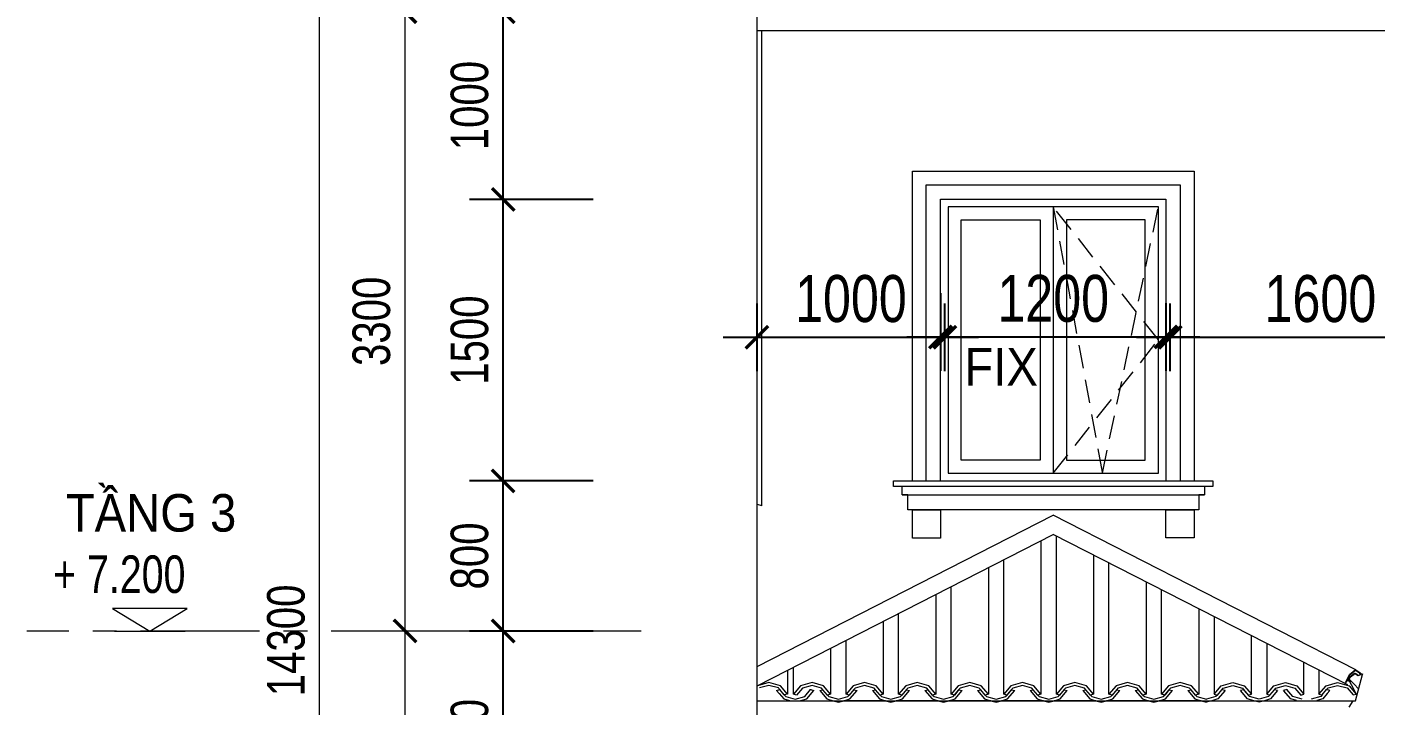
# Model space of a CAD drawing. Header units: millimetres. Extents: x -78046 to 260989, y -99288 to 158505.
# Drawn here: x 208269 to 215448, y 73754 to 77367 of the extents above; entities that cross this region are included whole.
import ezdxf
from ezdxf.xclip import XClip

# ---------------------------------------------------------------- set-up
doc = ezdxf.new("R2010")
doc.units = ezdxf.units.MM
doc.header["$LTSCALE"] = 100
doc.header["$XCLIPFRAME"] = 0
doc.header["$PDMODE"] = 98
doc.linetypes.add('CENTER', pattern=[50.8, 31.75, -6.35, 6.35, -6.35])
doc.linetypes.add('HIDDEN', pattern=[0.375, 0.25, -0.125])
doc.layers.get('Defpoints').update_dxf_attribs({"lineweight": 13})
for name, color, linetype, lineweight in [('-CENTER', 143, 'CENTER', 13), ('-DIM', 9, 'Continuous', 13), ('-DOOR', 137, 'Continuous', 9), ('-HATCH', 8, 'Continuous', 5), ('-HIDE', 3, 'HIDDEN', 13), ('-KH', 143, 'Continuous', 13), ('-LINE1', 7, 'Continuous', 18), ('-TEXT', 7, 'Continuous', 15)]:
    doc.layers.add(name, color=color, linetype=linetype, lineweight=lineweight)
doc.styles.add('1', font='arial.ttf')
doc.styles.add('AVANH', font='VHAVAN_2.TTF', dxfattribs={"width": 0.8})
doc.styles.add('X-5M-DH-TUM1$0$AVANTH', font='arial.ttf', dxfattribs={"width": 0.9})
doc.dimstyles.new('C_100A3', dxfattribs={"dimscale": 100, "dimtxt": 2.5, "dimasz": 1.2, "dimexe": 1.8, "dimexo": 0, "dimgap": 0.75, "dimtad": 1, "dimdec": 0, "dimzin": 0, "dimdsep": 46, "dimtxsty": 'AVANH', "dimblk": 'ARCHTICK', "dimcen": 0, "dimdle": 1.8, "dimclrd": 256, "dimclre": 256, "dimclrt": 7, "dimadec": 0, "dimazin": 0, "dimtfac": 0.0001, "dimtdec": 0, "dimtix": 1, "dimtmove": 2, "dimatfit": 3, "dimldrblk": 'ARCHTICK', "dimfxl": 1.8, "dimtolj": 1, "dimtzin": 0, "dimarcsym": 0})

# ---------------------------------------------------------------- blocks, each defined once
blk = doc.blocks.new('_ARCHTICK')
at = {"const_width": 0.15}
blk.add_lwpolyline([(-0.5, -0.5), (0.5, 0.5)], dxfattribs=at)
blk = doc.blocks.new('*D88')
at = {"layer": '-DIM', "lineweight": -2, "transparency": 16777216}
for p, q in [((-1874.2, 3920), (-1874.2, 7580)), ((-1119.9, 7400), (-2054.2, 7400)), ((-1119.9, 4100), (-2054.2, 4100))]:
    blk.add_line(p, q, dxfattribs=at)
at = {"layer": 'Defpoints', "color": 0, "transparency": 16777216}
for p in [(-1874.2, 7400), (-1119.9, 7400), (-1119.9, 4100)]:
    blk.add_point(p, dxfattribs=at)
at = {"layer": '-DIM', "lineweight": -2, "transparency": 16777216, "xscale": 120, "yscale": 120, "zscale": 120}
for p, rotation in [((-1874.2, 7400), 90), ((-1874.2, 4100), 270)]:
    blk.add_blockref('_ARCHTICK', p, dxfattribs=dict(at, rotation=rotation))
at = {"layer": '-DIM', "color": 7, "transparency": 16777216, "insert": (-2052.7, 5750), "char_height": 200, "attachment_point": 5, "rotation": 90, "style": 'AVANH'}
blk.add_mtext('\\A1;3300', dxfattribs=at)
blk = doc.blocks.new('*D89')
at = {"layer": '-DIM', "lineweight": -2, "transparency": 16777216}
for p, q in [((-1874.2, 7220), (-1874.2, 10880)), ((-1119.9, 10700), (-2054.2, 10700)), ((-1119.9, 7400), (-2054.2, 7400))]:
    blk.add_line(p, q, dxfattribs=at)
at = {"layer": 'Defpoints', "color": 0, "transparency": 16777216}
for p in [(-1874.2, 10700), (-1119.9, 10700), (-1119.9, 7400)]:
    blk.add_point(p, dxfattribs=at)
at = {"layer": '-DIM', "lineweight": -2, "transparency": 16777216, "xscale": 120, "yscale": 120, "zscale": 120}
for p, rotation in [((-1874.2, 10700), 90), ((-1874.2, 7400), 270)]:
    blk.add_blockref('_ARCHTICK', p, dxfattribs=dict(at, rotation=rotation))
at = {"layer": '-DIM', "color": 7, "transparency": 16777216, "insert": (-2052.7, 9050), "char_height": 200, "attachment_point": 5, "rotation": 90, "style": 'AVANH'}
blk.add_mtext('\\A1;3300', dxfattribs=at)
blk = doc.blocks.new('*D90')
at = {"layer": '-DIM', "lineweight": -2, "transparency": 16777216}
for p, q in [((-1874.2, 10520), (-1874.2, 14680)), ((-1119.9, 14500), (-2054.2, 14500)), ((-1119.9, 10700), (-2054.2, 10700))]:
    blk.add_line(p, q, dxfattribs=at)
at = {"layer": 'Defpoints', "color": 0, "transparency": 16777216}
for p in [(-1874.2, 14500), (-1119.9, 14500), (-1119.9, 10700)]:
    blk.add_point(p, dxfattribs=at)
at = {"layer": '-DIM', "lineweight": -2, "transparency": 16777216, "xscale": 120, "yscale": 120, "zscale": 120}
for p, rotation in [((-1874.2, 14500), 90), ((-1874.2, 10700), 270)]:
    blk.add_blockref('_ARCHTICK', p, dxfattribs=dict(at, rotation=rotation))
at = {"layer": '-DIM', "color": 7, "transparency": 16777216, "insert": (-2052.7, 12600), "char_height": 200, "attachment_point": 5, "rotation": 90, "style": 'AVANH'}
blk.add_mtext('\\A1;3800', dxfattribs=at)
blk = doc.blocks.new('*D92')
at = {"layer": '-DIM', "lineweight": -2, "transparency": 16777216}
for p, q in [((-2329.5, 20), (-2329.5, 14680)), ((-1119.9, 14500), (-2509.5, 14500)), ((-1119.9, 200), (-2509.5, 200))]:
    blk.add_line(p, q, dxfattribs=at)
at = {"layer": 'Defpoints', "color": 0, "transparency": 16777216}
for p in [(-2329.5, 14500), (-1119.9, 14500), (-1119.9, 200)]:
    blk.add_point(p, dxfattribs=at)
at = {"layer": '-DIM', "lineweight": -2, "transparency": 16777216, "xscale": 120, "yscale": 120, "zscale": 120}
for p, rotation in [((-2329.5, 14500), 90), ((-2329.5, 200), 270)]:
    blk.add_blockref('_ARCHTICK', p, dxfattribs=dict(at, rotation=rotation))
at = {"layer": '-DIM', "color": 7, "transparency": 16777216, "insert": (-2507.9, 7350), "char_height": 200, "attachment_point": 5, "rotation": 90, "style": 'AVANH'}
blk.add_mtext('\\A1;14300', dxfattribs=at)
blk = doc.blocks.new('cot')
at = {"layer": '-KH'}
blk.add_line((116899.3, -109063.7), (117274.3, -109063.7), dxfattribs=at)
blk.add_lwpolyline([(117285.6, -108943.7), (116888, -108943.7), (117086.8, -109063.7)], close=True, dxfattribs=at)
blk.add_solid([(117086.8, -109063.7), (117086.8, -108943.7), (117285.6, -108943.7), (117086.8, -109063.7)], dxfattribs=at)
blk = doc.blocks.new('lancan')
for p, q in [((-1.1, 988.8), (6547.2, 988.8)), ((-1.1, 968.8), (6547.2, 968.8)), ((-1.1, 120), (6547.2, 120)), ((-1.1, 100), (6547.2, 100)), ((-1.1, 0), (6547.2, 0))]:
    blk.add_line(p, q)
blk = doc.blocks.new('*D597')
at = {"layer": 'Defpoints', "lineweight": -2, "transparency": 16777216}
for p, q in [((213134.4, 75947.8), (213134.4, 75534.5)), ((214334.6, 75895.4), (214334.6, 75534.5)), ((214514.6, 75714.5), (212954.4, 75714.5))]:
    blk.add_line(p, q, dxfattribs=at)
at = {"layer": 'Defpoints', "color": 0, "transparency": 16777216}
for p in [(213134.4, 75947.8), (214334.6, 75895.4), (213134.4, 75714.5)]:
    blk.add_point(p, dxfattribs=at)
at = {"layer": 'Defpoints', "lineweight": -2, "transparency": 16777216, "xscale": 120, "yscale": 120, "zscale": 120, "rotation": 180}
blk.add_blockref('_ARCHTICK', (213134.4, 75714.5), dxfattribs=at)
at = {"layer": 'Defpoints', "lineweight": -2, "transparency": 16777216, "xscale": 120, "yscale": 120, "zscale": 120}
blk.add_blockref('_ARCHTICK', (214334.6, 75714.5), dxfattribs=at)
at = {"layer": 'Defpoints', "color": 7, "transparency": 16777216, "insert": (213734.5, 75918.7), "char_height": 250, "attachment_point": 5, "style": 'AVANH'}
blk.add_mtext('\\A1;1200', dxfattribs=at)
blk = doc.blocks.new('*D584')
at = {"layer": 'Defpoints', "lineweight": -2, "transparency": 16777216}
for p, q in [((212156.9, 75533.4), (212156.9, 75893.4)), ((213157.2, 75533.4), (213157.2, 75893.4)), ((211976.9, 75713.4), (213337.2, 75713.4))]:
    blk.add_line(p, q, dxfattribs=at)
at = {"layer": 'Defpoints', "color": 0, "transparency": 16777216}
for p in [(213157.2, 75713.4), (212156.9, 75533.4), (213157.2, 75533.4)]:
    blk.add_point(p, dxfattribs=at)
at = {"layer": 'Defpoints', "lineweight": -2, "transparency": 16777216, "xscale": 120, "yscale": 120, "zscale": 120, "rotation": 180}
blk.add_blockref('_ARCHTICK', (212156.9, 75713.4), dxfattribs=at)
at = {"layer": 'Defpoints', "lineweight": -2, "transparency": 16777216, "xscale": 120, "yscale": 120, "zscale": 120}
blk.add_blockref('_ARCHTICK', (213157.2, 75713.4), dxfattribs=at)
at = {"layer": 'Defpoints', "color": 7, "transparency": 16777216, "insert": (212657, 75917.7), "char_height": 250, "attachment_point": 5, "style": 'AVANH'}
blk.add_mtext('\\A1;1000', dxfattribs=at)
blk = doc.blocks.new('*D588')
at = {"layer": 'Defpoints', "lineweight": -2, "transparency": 16777216}
for p, q in [((214357.4, 75533.4), (214357.4, 75893.4)), ((215957.4, 75469.1), (215957.4, 75893.4)), ((214177.4, 75713.4), (216137.4, 75713.4))]:
    blk.add_line(p, q, dxfattribs=at)
at = {"layer": 'Defpoints', "color": 0, "transparency": 16777216}
for p in [(215957.4, 75713.4), (214357.4, 75533.4), (215957.4, 75469.1)]:
    blk.add_point(p, dxfattribs=at)
at = {"layer": 'Defpoints', "lineweight": -2, "transparency": 16777216, "xscale": 120, "yscale": 120, "zscale": 120, "rotation": 180}
blk.add_blockref('_ARCHTICK', (214357.4, 75713.4), dxfattribs=at)
at = {"layer": 'Defpoints', "lineweight": -2, "transparency": 16777216, "xscale": 120, "yscale": 120, "zscale": 120}
blk.add_blockref('_ARCHTICK', (215957.4, 75713.4), dxfattribs=at)
at = {"layer": 'Defpoints', "color": 7, "transparency": 16777216, "insert": (215157.4, 75917.7), "char_height": 250, "attachment_point": 5, "style": 'AVANH'}
blk.add_mtext('\\A1;1600', dxfattribs=at)
blk = doc.blocks.new('*D576')
at = {"layer": '-DIM', "lineweight": -2, "transparency": 16777216}
for p, q in [((210805.1, 72768), (210805.1, 74328)), ((211284.7, 74148), (210625.1, 74148)), ((211284.7, 72948), (210625.1, 72948))]:
    blk.add_line(p, q, dxfattribs=at)
at = {"layer": 'Defpoints', "color": 0, "transparency": 16777216}
for p in [(210805.1, 74148), (211284.7, 74148), (211284.7, 72948)]:
    blk.add_point(p, dxfattribs=at)
at = {"layer": '-DIM', "lineweight": -2, "transparency": 16777216, "xscale": 120, "yscale": 120, "zscale": 120}
for p, rotation in [((210805.1, 74148), 90), ((210805.1, 72948), 270)]:
    blk.add_blockref('_ARCHTICK', p, dxfattribs=dict(at, rotation=rotation))
at = {"layer": '-DIM', "color": 7, "transparency": 16777216, "insert": (210626.7, 73548), "char_height": 200, "attachment_point": 5, "rotation": 90, "style": 'AVANH'}
blk.add_mtext('\\A1;1200', dxfattribs=at)
blk = doc.blocks.new('*D577')
at = {"layer": '-DIM', "lineweight": -2, "transparency": 16777216}
for p, q in [((210805.1, 74767.8), (210805.1, 76627.8)), ((211284.7, 76447.8), (210625.1, 76447.8)), ((211284.7, 74947.8), (210625.1, 74947.8))]:
    blk.add_line(p, q, dxfattribs=at)
at = {"layer": 'Defpoints', "color": 0, "transparency": 16777216}
for p in [(210805.1, 76447.8), (211284.7, 76447.8), (211284.7, 74947.8)]:
    blk.add_point(p, dxfattribs=at)
at = {"layer": '-DIM', "lineweight": -2, "transparency": 16777216, "xscale": 120, "yscale": 120, "zscale": 120}
for p, rotation in [((210805.1, 76447.8), 90), ((210805.1, 74947.8), 270)]:
    blk.add_blockref('_ARCHTICK', p, dxfattribs=dict(at, rotation=rotation))
at = {"layer": '-DIM', "color": 7, "transparency": 16777216, "insert": (210626.7, 75697.8), "char_height": 200, "attachment_point": 5, "rotation": 90, "style": 'AVANH'}
blk.add_mtext('\\A1;1500', dxfattribs=at)
blk = doc.blocks.new('*D578')
at = {"layer": '-DIM', "lineweight": -2, "transparency": 16777216}
for p, q in [((210805.1, 76267.8), (210805.1, 77628)), ((211284.7, 77448), (210625.1, 77448)), ((211284.7, 76447.8), (210625.1, 76447.8))]:
    blk.add_line(p, q, dxfattribs=at)
at = {"layer": 'Defpoints', "color": 0, "transparency": 16777216}
for p in [(210805.1, 77448), (211284.7, 77448), (211284.7, 76447.8)]:
    blk.add_point(p, dxfattribs=at)
at = {"layer": '-DIM', "lineweight": -2, "transparency": 16777216, "xscale": 120, "yscale": 120, "zscale": 120}
for p, rotation in [((210805.1, 77448), 90), ((210805.1, 76447.8), 270)]:
    blk.add_blockref('_ARCHTICK', p, dxfattribs=dict(at, rotation=rotation))
at = {"layer": '-DIM', "color": 7, "transparency": 16777216, "insert": (210626.7, 76947.9), "char_height": 200, "attachment_point": 5, "rotation": 90, "style": 'AVANH'}
blk.add_mtext('\\A1;1000', dxfattribs=at)
blk = doc.blocks.new('*D581')
at = {"layer": '-DIM', "lineweight": -2, "transparency": 16777216}
for p, q in [((210805.1, 77268), (210805.1, 78827.6)), ((211284.7, 78647.6), (210625.1, 78647.6)), ((211284.7, 77448), (210625.1, 77448))]:
    blk.add_line(p, q, dxfattribs=at)
at = {"layer": 'Defpoints', "color": 0, "transparency": 16777216}
for p in [(210805.1, 78647.6), (211284.7, 78647.6), (211284.7, 77448)]:
    blk.add_point(p, dxfattribs=at)
at = {"layer": '-DIM', "lineweight": -2, "transparency": 16777216, "xscale": 120, "yscale": 120, "zscale": 120}
for p, rotation in [((210805.1, 78647.6), 90), ((210805.1, 77448), 270)]:
    blk.add_blockref('_ARCHTICK', p, dxfattribs=dict(at, rotation=rotation))
at = {"layer": '-DIM', "color": 7, "transparency": 16777216, "insert": (210626.7, 78047.8), "char_height": 200, "attachment_point": 5, "rotation": 90, "style": 'AVANH'}
blk.add_mtext('\\A1;1200', dxfattribs=at)
blk = doc.blocks.new('*D582')
at = {"layer": '-DIM', "lineweight": -2, "transparency": 16777216}
for p, q in [((210805.1, 73968), (210805.1, 75127.8)), ((211284.7, 74947.8), (210625.1, 74947.8)), ((211284.7, 74148), (210625.1, 74148))]:
    blk.add_line(p, q, dxfattribs=at)
at = {"layer": 'Defpoints', "color": 0, "transparency": 16777216}
for p in [(210805.1, 74947.8), (211284.7, 74947.8), (211284.7, 74148)]:
    blk.add_point(p, dxfattribs=at)
at = {"layer": '-DIM', "lineweight": -2, "transparency": 16777216, "xscale": 120, "yscale": 120, "zscale": 120}
for p, rotation in [((210805.1, 74947.8), 90), ((210805.1, 74148), 270)]:
    blk.add_blockref('_ARCHTICK', p, dxfattribs=dict(at, rotation=rotation))
at = {"layer": '-DIM', "color": 7, "transparency": 16777216, "insert": (210626.7, 74547.9), "char_height": 200, "attachment_point": 5, "rotation": 90, "style": 'AVANH'}
blk.add_mtext('\\A1;800', dxfattribs=at)
blk = doc.blocks.new('ƯEQ')
at = {"layer": '-CENTER', "ltscale": 0.2}
blk.add_line((-616.7, 7400), (-3887.9, 7400), dxfattribs=at)
at = {"layer": '-CENTER'}
blk.add_blockref('cot', (-120320.2, 116463.7), dxfattribs=at)
at = {"layer": '-TEXT', "color": 2, "style": 'X-5M-DH-TUM1$0$AVANTH', "width": 0.9}
blk.add_text('TẦNG 3', height=200, dxfattribs=at).set_placement((-3681.2, 7929.6))
at = {"layer": '-TEXT', "style": '1', "width": 0.75}
blk.add_text('+ 7.200', height=200, dxfattribs=at).set_placement((-3748.7, 7602.8))
at = {"layer": '-DIM'}
for base, p1, p2, picture, middle in [((-2329.5, 14500), (-1119.9, 200), (-1119.9, 14500), '*D92', (-2507.9, 7350)), ((-1874.2, 14500), (-1119.9, 10700), (-1119.9, 14500), '*D90', (-2052.7, 12600)), ((-1874.2, 10700), (-1119.9, 7400), (-1119.9, 10700), '*D89', (-2052.7, 9050)), ((-1874.2, 7400), (-1119.9, 4100), (-1119.9, 7400), '*D88', (-2052.7, 5750))]:
    dim = blk.add_linear_dim(base=base, p1=p1, p2=p2, angle=90, dimstyle='C_100A3', override={"dimtxt": 2}, dxfattribs=at)
    dim.commit()
    dim.dimension.update_dxf_attribs({"geometry": picture, "text_midpoint": middle})

msp = doc.modelspace()

# ---------------------------------------------------------------- linework, layer by layer
at = {"layer": '-DOOR', "lineweight": 9}
msp.add_line((213734.5, 76408.9), (213734.5, 74988.9), dxfattribs=at)
for points in [[(214294.6, 74988.9), (214294.6, 76408.9), (213174.4, 76408.9), (213174.4, 74988.9), (214294.6, 74988.9)], [(213244.4, 75058.9), (213244.4, 76338.9), (213664.5, 76338.9), (213664.5, 75058.9), (213244.4, 75058.9)], [(214224.6, 75058.9), (214224.6, 76338.9), (213804.5, 76338.9), (213804.5, 75058.9), (214224.6, 75058.9)]]:
    msp.add_lwpolyline(points, dxfattribs=at)
at = {"layer": '-HATCH'}
for p, q in [((212181.9, 74815.4), (212181.9, 77348)), ((214584.6, 74918.9), (212884.4, 74918.9)), ((214539.6, 74918.9), (212929.4, 74918.9)), ((212929.4, 74873.9), (214539.6, 74873.9)), ((212959.4, 74873.9), (214509.6, 74873.9)), ((213669.2, 74629.6), (213669.2, 73811.8)), ((213751.1, 73811.8), (213751.1, 74654.5)), ((213471.1, 73811.8), (213471.1, 74528.3)), ((213949.2, 74553.3), (213949.2, 73811.8)), ((213389.2, 74486.5), (213389.2, 73811.8)), ((214031.1, 73811.8), (214031.1, 74511.4)), ((213191.1, 73811.8), (213191.1, 74385.2)), ((214229.2, 74410.2), (214229.2, 73811.8)), ((213109.2, 74343.3), (213109.2, 73811.8)), ((214311.1, 73811.8), (214311.1, 74368.3)), ((212911.1, 73811.8), (212911.1, 74242.1)), ((214509.2, 74267.1), (214509.2, 73811.8)), ((212829.2, 74200.2), (212829.2, 73811.8)), ((214591.8, 74224.9), (214591.8, 73811.8)), ((212631.1, 73811.8), (212631.1, 74098.9)), ((214789.8, 73811.8), (214789.8, 74123.7)), ((212549.2, 74057.1), (212549.2, 73811.8)), ((214871.8, 74081.8), (214871.8, 73811.8)), ((212351.1, 73861.9), (212351.1, 73955.8)), ((215069.8, 73811.8), (215069.8, 73980.6)), ((212319.2, 73939.5), (212319.2, 73844.7)), ((212351.1, 73862.8), (212351.1, 73888.7)), ((215149.8, 73939.7), (215149.8, 73844.7)), ((215303.2, 73881.6), (215305.6, 73886.3)), ((215305.6, 73886.3), (215305.7, 73886.6)), ((215305.6, 73886.3), (215310.1, 73883.4)), ((215305.7, 73886.6), (215309.2, 73893.6)), ((215319.9, 73882.7), (215305.7, 73886.6)), ((215309.2, 73893.6), (215319.9, 73882.7)), ((215310.1, 73883.4), (215310.7, 73882.3)), ((215310.7, 73882.3), (215323.7, 73878.7)), ((215310.7, 73882.3), (215331, 73844.1)), ((215319.9, 73882.7), (215323.7, 73878.7)), ((215323.7, 73878.7), (215336.8, 73865.3)), ((215343.7, 73776.8), (215381.5, 73916.5)), ((212220.2, 73873.7), (212159, 73856.7)), ((212220.2, 73858.5), (212169.4, 73844.4)), ((212281.4, 73856.7), (212220.2, 73873.7)), ((212270.9, 73844.4), (212220.2, 73858.5)), ((212261.4, 73830.9), (212278.3, 73835.6)), ((212261.4, 73830.9), (212275.6, 73814.2)), ((212273.2, 73841.6), (212270.9, 73844.4)), ((212273.5, 73841.3), (212273.2, 73841.6)), ((212273.9, 73840.9), (212273.5, 73841.3)), ((212274.2, 73840.5), (212273.9, 73840.9)), ((212274.5, 73840.1), (212274.2, 73840.5)), ((212278.3, 73835.6), (212274.5, 73840.1)), ((212275.6, 73814.2), (212299.3, 73786.3)), ((212302.3, 73807.4), (212278.3, 73835.6)), ((212319.2, 73812.1), (212281.4, 73856.7)), ((212319.2, 73812.1), (212302.3, 73807.4)), ((212302.3, 73807.4), (212309.7, 73798.6)), ((212319.2, 73866.6), (212319.2, 73854.2)), ((212319.2, 73854.2), (212319.2, 73853.7)), ((212319.2, 73853.7), (212319.2, 73853.2)), ((212319.2, 73853.2), (212319.2, 73852.8)), ((212319.2, 73852.8), (212319.2, 73852.3)), ((212319.2, 73844.7), (212319.2, 73812.1)), ((212351.1, 73862.4), (212351.1, 73862.8)), ((212351.1, 73861.5), (212351.1, 73861.9)), ((212351.1, 73861), (212351.1, 73861.5)), ((212351.1, 73841.3), (212351.1, 73861)), ((212389, 73856.4), (212351.1, 73811.8)), ((212351.1, 73811.8), (212351.1, 73841.3)), ((212368, 73807), (212351.1, 73811.8)), ((212399.4, 73844), (212368, 73807)), ((212450.2, 73873.4), (212389, 73856.4)), ((212450.2, 73858.2), (212399.4, 73844)), ((212411.2, 73798.6), (212442.6, 73835.6)), ((212421.7, 73786.3), (212459.5, 73830.9)), ((212442.6, 73838.5), (212442.6, 73835.6)), ((212442.6, 73835.6), (212459.5, 73830.9)), ((212511.4, 73856.4), (212450.2, 73873.4)), ((212500.9, 73844), (212450.2, 73858.2)), ((212491.4, 73830.6), (212508.3, 73835.3)), ((212491.4, 73830.6), (212529.3, 73786)), ((212508.3, 73835.3), (212500.9, 73844)), ((212532.3, 73807), (212508.3, 73835.3)), ((212549.2, 73811.8), (212511.4, 73856.4)), ((212549.2, 73811.8), (212532.3, 73807)), ((212532.3, 73807), (212539.7, 73798.3)), ((212669, 73856.4), (212631.1, 73811.8)), ((212648, 73807), (212631.1, 73811.8)), ((212641.2, 73798.3), (212672.6, 73835.3)), ((212672.6, 73836), (212648, 73807)), ((212651.7, 73786), (212689.5, 73830.6)), ((212730.2, 73873.4), (212669, 73856.4)), ((212679.4, 73844), (212672.6, 73836)), ((212672.6, 73836), (212672.6, 73835.3)), ((212672.6, 73835.3), (212689.5, 73830.6)), ((212730.2, 73858.2), (212679.4, 73844)), ((212791.4, 73856.4), (212730.2, 73873.4)), ((212780.9, 73844), (212730.2, 73858.2)), ((212771.4, 73830.6), (212788.3, 73835.3)), ((212771.4, 73830.6), (212809.3, 73786)), ((212788.3, 73835.3), (212780.9, 73844)), ((212812.3, 73807), (212788.3, 73835.3)), ((212829.2, 73811.8), (212791.4, 73856.4)), ((212829.2, 73811.8), (212812.3, 73807)), ((212812.3, 73807), (212819.7, 73798.3)), ((212949, 73856.4), (212911.1, 73811.8)), ((212928, 73807), (212911.1, 73811.8)), ((212921.2, 73798.3), (212952.6, 73835.3)), ((212952.6, 73836), (212928, 73807)), ((212931.7, 73786), (212969.5, 73830.6)), ((213010.2, 73873.4), (212949, 73856.4)), ((212959.4, 73844), (212952.6, 73836)), ((212952.6, 73836), (212952.6, 73835.3)), ((212952.6, 73835.3), (212969.5, 73830.6)), ((213010.2, 73858.2), (212959.4, 73844)), ((213071.4, 73856.4), (213010.2, 73873.4)), ((213060.9, 73844), (213010.2, 73858.2)), ((213051.4, 73830.6), (213068.3, 73835.3)), ((213051.4, 73830.6), (213089.3, 73786)), ((213068.3, 73835.3), (213060.9, 73844)), ((213092.3, 73807), (213068.3, 73835.3)), ((213109.2, 73811.8), (213071.4, 73856.4)), ((213109.2, 73811.8), (213092.3, 73807)), ((213092.3, 73807), (213099.7, 73798.3)), ((213229, 73856.4), (213191.1, 73811.8)), ((213208, 73807), (213191.1, 73811.8)), ((213201.2, 73798.3), (213232.6, 73835.3)), ((213232.6, 73836), (213208, 73807)), ((213211.7, 73786), (213249.5, 73830.6)), ((213290.2, 73873.4), (213229, 73856.4)), ((213239.4, 73844), (213232.6, 73836)), ((213232.6, 73836), (213232.6, 73835.3)), ((213232.6, 73835.3), (213249.5, 73830.6)), ((213290.2, 73858.2), (213239.4, 73844)), ((213351.4, 73856.4), (213290.2, 73873.4)), ((213340.9, 73844), (213290.2, 73858.2)), ((213331.4, 73830.6), (213348.3, 73835.3)), ((213331.4, 73830.6), (213369.3, 73786)), ((213348.3, 73835.3), (213340.9, 73844)), ((213372.3, 73807), (213348.3, 73835.3)), ((213389.2, 73811.8), (213351.4, 73856.4)), ((213389.2, 73811.8), (213372.3, 73807)), ((213372.3, 73807), (213379.7, 73798.3)), ((213509, 73856.4), (213471.1, 73811.8)), ((213488, 73807), (213471.1, 73811.8)), ((213481.2, 73798.3), (213512.6, 73835.3)), ((213512.6, 73836), (213488, 73807)), ((213491.7, 73786), (213529.5, 73830.6)), ((213570.2, 73873.4), (213509, 73856.4)), ((213519.4, 73844), (213512.6, 73836)), ((213512.6, 73836), (213512.6, 73835.3)), ((213512.6, 73835.3), (213529.5, 73830.6)), ((213570.2, 73858.2), (213519.4, 73844)), ((213631.4, 73856.4), (213570.2, 73873.4)), ((213620.9, 73844), (213570.2, 73858.2)), ((213611.4, 73830.6), (213628.3, 73835.3)), ((213611.4, 73830.6), (213649.3, 73786)), ((213628.3, 73835.3), (213620.9, 73844)), ((213652.3, 73807), (213628.3, 73835.3)), ((213669.2, 73811.8), (213631.4, 73856.4)), ((213669.2, 73811.8), (213652.3, 73807)), ((213652.3, 73807), (213659.7, 73798.3)), ((213789, 73856.4), (213751.1, 73811.8)), ((213768, 73807), (213751.1, 73811.8)), ((213761.2, 73798.3), (213792.6, 73835.3)), ((213792.6, 73836), (213768, 73807)), ((213771.7, 73786), (213809.5, 73830.6)), ((213850.2, 73873.4), (213789, 73856.4)), ((213799.4, 73844), (213792.6, 73836)), ((213792.6, 73836), (213792.6, 73835.3)), ((213792.6, 73835.3), (213809.5, 73830.6)), ((213850.2, 73858.2), (213799.4, 73844)), ((213911.4, 73856.4), (213850.2, 73873.4)), ((213900.9, 73844), (213850.2, 73858.2)), ((213891.4, 73830.6), (213908.3, 73835.3)), ((213891.4, 73830.6), (213929.3, 73786)), ((213908.3, 73835.3), (213900.9, 73844)), ((213932.3, 73807), (213908.3, 73835.3)), ((213949.2, 73811.8), (213911.4, 73856.4)), ((213949.2, 73811.8), (213932.3, 73807)), ((213932.3, 73807), (213939.7, 73798.3)), ((214069, 73856.4), (214031.1, 73811.8)), ((214048, 73807), (214031.1, 73811.8)), ((214041.2, 73798.3), (214072.6, 73835.3)), ((214072.6, 73836), (214048, 73807)), ((214051.7, 73786), (214089.5, 73830.6)), ((214130.2, 73873.4), (214069, 73856.4)), ((214079.4, 73844), (214072.6, 73836)), ((214072.6, 73836), (214072.6, 73835.3)), ((214072.6, 73835.3), (214089.5, 73830.6)), ((214130.2, 73858.2), (214079.4, 73844)), ((214191.4, 73856.4), (214130.2, 73873.4)), ((214180.9, 73844), (214130.2, 73858.2)), ((214171.4, 73830.6), (214188.3, 73835.3)), ((214171.4, 73830.6), (214209.3, 73786)), ((214188.3, 73835.3), (214180.9, 73844)), ((214212.3, 73807), (214188.3, 73835.3)), ((214229.2, 73811.8), (214191.4, 73856.4)), ((214229.2, 73811.8), (214212.3, 73807)), ((214212.3, 73807), (214219.7, 73798.3)), ((214349, 73856.4), (214311.1, 73811.8)), ((214328, 73807), (214311.1, 73811.8)), ((214321.2, 73798.3), (214352.6, 73835.3)), ((214352.6, 73836), (214328, 73807)), ((214331.7, 73786), (214369.5, 73830.6)), ((214410.2, 73873.4), (214349, 73856.4)), ((214359.4, 73844), (214352.6, 73836)), ((214352.6, 73836), (214352.6, 73835.3)), ((214352.6, 73835.3), (214369.5, 73830.6)), ((214410.2, 73858.2), (214359.4, 73844)), ((214471.4, 73856.4), (214410.2, 73873.4)), ((214460.9, 73844), (214410.2, 73858.2)), ((214451.4, 73830.6), (214468.3, 73835.3)), ((214451.4, 73830.6), (214489.3, 73786)), ((214468.3, 73835.3), (214460.9, 73844)), ((214492.3, 73807), (214468.3, 73835.3)), ((214509.2, 73811.8), (214471.4, 73856.4)), ((214509.2, 73811.8), (214492.3, 73807)), ((214492.3, 73807), (214499.7, 73798.3)), ((214591.8, 73811.8), (214629.6, 73856.4)), ((214591.8, 73811.8), (214608.7, 73807)), ((214608.7, 73807), (214601.3, 73798.3)), ((214608.7, 73807), (214632.6, 73835.3)), ((214649.5, 73830.6), (214611.7, 73786)), ((214629.6, 73856.4), (214690.8, 73873.4)), ((214632.6, 73835.3), (214640, 73844)), ((214649.5, 73830.6), (214632.6, 73835.3)), ((214640, 73844), (214690.8, 73858.2)), ((214690.8, 73873.4), (214752, 73856.4)), ((214690.8, 73858.2), (214741.6, 73844)), ((214748.4, 73835.3), (214731.5, 73830.6)), ((214769.3, 73786), (214731.5, 73830.6)), ((214741.6, 73844), (214748.4, 73836)), ((214748.4, 73836), (214748.4, 73835.3)), ((214748.4, 73836), (214772.9, 73807)), ((214779.7, 73798.3), (214748.4, 73835.3)), ((214752, 73856.4), (214789.8, 73811.8)), ((214772.9, 73807), (214789.8, 73811.8)), ((214871.8, 73811.8), (214909.6, 73856.4)), ((214871.8, 73811.8), (214888.7, 73807)), ((214888.7, 73807), (214881.3, 73798.3)), ((214888.7, 73807), (214912.6, 73835.3)), ((214929.5, 73830.6), (214891.7, 73786)), ((214909.6, 73856.4), (214970.8, 73873.4)), ((214912.6, 73835.3), (214920, 73844)), ((214929.5, 73830.6), (214912.6, 73835.3)), ((214920, 73844), (214970.8, 73858.2)), ((214978.4, 73835.6), (214961.5, 73830.9)), ((214999.3, 73786.3), (214961.5, 73830.9)), ((214970.8, 73873.4), (215032, 73856.4)), ((214970.8, 73858.2), (215021.6, 73844)), ((214978.4, 73838.5), (214978.4, 73835.6)), ((215009.7, 73798.6), (214978.4, 73835.6)), ((215021.6, 73844), (215052.9, 73807)), ((215032, 73856.4), (215069.8, 73811.8)), ((215052.9, 73807), (215069.8, 73811.8)), ((215069.8, 73811.8), (215069.8, 73841.3)), ((215149.8, 73812.1), (215187.7, 73856.7)), ((215149.8, 73844.7), (215149.8, 73812.1)), ((215149.8, 73812.1), (215166.7, 73807.4)), ((215166.7, 73807.4), (215159.3, 73798.6)), ((215166.7, 73807.4), (215190.7, 73835.6)), ((215193.4, 73814.2), (215169.8, 73786.3)), ((215187.7, 73856.7), (215248.9, 73873.7)), ((215190.7, 73835.6), (215194.5, 73840.1)), ((215207.6, 73830.9), (215190.7, 73835.6)), ((215207.6, 73830.9), (215193.4, 73814.2)), ((215194.5, 73840.1), (215194.9, 73840.5)), ((215194.9, 73840.5), (215195.2, 73840.9)), ((215195.2, 73840.9), (215195.5, 73841.3)), ((215195.5, 73841.3), (215195.8, 73841.6)), ((215195.8, 73841.6), (215198.1, 73844.4)), ((215198.1, 73844.4), (215248.9, 73858.5)), ((215248.9, 73873.7), (215310.1, 73856.7)), ((215248.9, 73858.5), (215299.6, 73844.4)), ((215299.6, 73844.4), (215331, 73807.4)), ((215310.1, 73856.7), (215347.9, 73812.1)), ((215331, 73844.1), (215347.9, 73812.3)), ((215331, 73807.4), (215347.9, 73812.1)), ((215336.8, 73865.3), (215360.6, 73840.8)), ((212156.9, 73776.8), (215343.7, 73776.8)), ((212299.3, 73786.3), (212330.3, 73777.7)), ((212309.7, 73798.6), (212360.5, 73784.5)), ((212360.5, 73784.5), (212411.2, 73798.6)), ((212390.7, 73777.7), (212421.7, 73786.3)), ((212529.3, 73786), (212562.1, 73776.8)), ((212539.7, 73798.3), (212590.5, 73784.2)), ((212562.1, 73776.8), (212590.5, 73768.9)), ((212590.5, 73784.2), (212641.2, 73798.3)), ((212590.5, 73768.9), (212618.8, 73776.8)), ((212618.8, 73776.8), (212651.7, 73786)), ((212842.1, 73776.8), (212618.8, 73776.8)), ((212809.3, 73786), (212842.1, 73776.8)), ((212819.7, 73798.3), (212870.5, 73784.2)), ((212842.1, 73776.8), (212870.5, 73768.9)), ((212870.5, 73784.2), (212921.2, 73798.3)), ((212870.5, 73768.9), (212898.8, 73776.8)), ((212898.8, 73776.8), (212931.7, 73786)), ((213122.1, 73776.8), (212898.8, 73776.8)), ((213089.3, 73786), (213122.1, 73776.8)), ((213099.7, 73798.3), (213150.5, 73784.2)), ((213122.1, 73776.8), (213150.5, 73768.9)), ((213150.5, 73784.2), (213201.2, 73798.3)), ((213150.5, 73768.9), (213178.8, 73776.8)), ((213178.8, 73776.8), (213211.7, 73786)), ((213402.1, 73776.8), (213178.8, 73776.8)), ((213369.3, 73786), (213402.1, 73776.8)), ((213379.7, 73798.3), (213430.5, 73784.2)), ((213402.1, 73776.8), (213430.5, 73768.9)), ((213430.5, 73784.2), (213481.2, 73798.3)), ((213430.5, 73768.9), (213458.8, 73776.8)), ((213458.8, 73776.8), (213491.7, 73786)), ((213682.1, 73776.8), (213458.8, 73776.8)), ((213649.3, 73786), (213682.1, 73776.8)), ((213659.7, 73798.3), (213710.5, 73784.2)), ((213682.1, 73776.8), (213710.5, 73768.9)), ((213710.5, 73784.2), (213761.2, 73798.3)), ((213710.5, 73768.9), (213738.8, 73776.8)), ((213738.8, 73776.8), (213771.7, 73786)), ((213962.1, 73776.8), (213738.8, 73776.8)), ((213929.3, 73786), (213962.1, 73776.8)), ((213939.7, 73798.3), (213990.5, 73784.2)), ((213962.1, 73776.8), (213990.5, 73768.9)), ((213990.5, 73784.2), (214041.2, 73798.3)), ((213990.5, 73768.9), (214018.8, 73776.8)), ((214018.8, 73776.8), (214051.7, 73786)), ((214242.1, 73776.8), (214018.8, 73776.8)), ((214209.3, 73786), (214242.1, 73776.8)), ((214219.7, 73798.3), (214270.5, 73784.2)), ((214242.1, 73776.8), (214270.5, 73768.9)), ((214270.5, 73784.2), (214321.2, 73798.3)), ((214270.5, 73768.9), (214298.8, 73776.8)), ((214298.8, 73776.8), (214331.7, 73786)), ((214522.1, 73776.8), (214298.8, 73776.8)), ((214489.3, 73786), (214522.1, 73776.8)), ((214499.7, 73798.3), (214550.5, 73784.2)), ((214522.1, 73776.8), (214550.5, 73768.9)), ((214601.3, 73798.3), (214550.5, 73784.2)), ((214578.8, 73776.8), (214550.5, 73768.9)), ((214611.7, 73786), (214578.8, 73776.8)), ((214802.2, 73776.8), (214769.3, 73786)), ((214830.5, 73784.2), (214779.7, 73798.3)), ((214830.5, 73768.9), (214802.2, 73776.8)), ((214881.3, 73798.3), (214830.5, 73784.2)), ((214858.8, 73776.8), (214830.5, 73768.9)), ((214891.7, 73786), (214858.8, 73776.8)), ((215030.3, 73777.7), (214999.3, 73786.3)), ((215060.5, 73784.5), (215009.7, 73798.6)), ((215159.3, 73798.6), (215108.6, 73784.5)), ((215169.8, 73786.3), (215138.8, 73777.7)), ((215329.8, 73776.8), (215309.1, 73742.8))]:
    msp.add_line(p, q, dxfattribs=at)
msp.add_lwpolyline([(213058.1, 74948.9), (213058.1, 76525.2), (214410.9, 76525.2), (214410.9, 74948.9)], dxfattribs=at)
at = {"layer": '-HIDE', "ltscale": 5}
for p, q in [((214294.6, 75698.9), (213734.5, 76408.9)), ((213734.5, 74988.9), (214294.6, 75698.9))]:
    msp.add_line(p, q, dxfattribs=at)
msp.add_lwpolyline([(213734.5, 76408.9), (213996.5, 74988.9), (214294.6, 76408.9)], dxfattribs=at)
at = {"layer": '-LINE1', "color": 0, "lineweight": 20}
for p, q in [((212156.9, 66748), (212156.9, 81398)), ((212156.9, 77348), (218156.9, 77348)), ((212156.9, 74819.9), (212156.9, 77248)), ((212156.9, 74819.9), (212159.2, 74821.7)), ((212181.9, 74815.4), (212159.2, 74821.7)), ((212156.9, 73958.9), (213734.5, 74765.4)), ((215346.3, 73940.4), (213734.5, 74765.4)), ((212156.9, 73856.5), (213734.5, 74663)), ((215303.4, 73861.3), (213734.5, 74663)), ((215290.9, 73873.5), (215312.6, 73917.1)), ((215294.5, 73873.5), (215316.2, 73917.1)), ((215309.2, 73893.6), (215314.3, 73903.9)), ((215312.6, 73917.1), (215342.7, 73940.4)), ((215312.8, 73893.6), (215317.9, 73903.9)), ((215314.3, 73903.9), (215332.7, 73918.1)), ((215316.2, 73917.1), (215346.3, 73940.4)), ((215317.9, 73903.9), (215336.3, 73918.1)), ((215332.7, 73918.1), (215339.3, 73923.2)), ((215336.3, 73918.1), (215342.9, 73923.2)), ((215339.3, 73923.2), (215357.8, 73910.5)), ((215342.7, 73940.4), (215365.1, 73925.1)), ((215342.9, 73923.2), (215361.5, 73910.5)), ((215346.3, 73940.4), (215368.7, 73925.1)), ((215357.8, 73910.5), (215358, 73909.1)), ((215361.5, 73910.5), (215361.6, 73909.1)), ((215365.1, 73925.1), (215365.7, 73920.9)), ((215381.5, 73916.5), (215365.7, 73920.9)), ((215365.7, 73920.9), (215366.6, 73913.2)), ((215368.7, 73925.1), (215369.3, 73920.9)), ((215385.1, 73916.5), (215369.3, 73920.9)), ((215369.3, 73920.9), (215370.3, 73913.2)), ((215329.8, 73776.8), (215329.8, 73776.8)), ((215333.4, 73776.8), (215333.4, 73776.8))]:
    msp.add_line(p, q, dxfattribs=at)
for points in [[(212984.4, 74948.9), (212984.4, 76598.9), (214484.6, 76598.9), (214484.6, 74948.9)], [(213134.4, 74948.9), (213134.4, 76448.9), (214334.6, 76448.9), (214334.6, 74948.9)], [(212884.4, 74948.9), (214584.6, 74948.9), (214584.6, 74918.9), (214539.6, 74918.9), (214539.6, 74873.9), (214509.6, 74873.9), (214509.6, 74793.9), (212959.4, 74793.9), (212959.4, 74873.9), (212929.4, 74873.9), (212929.4, 74918.9), (212884.4, 74918.9), (212884.4, 74948.9)]]:
    msp.add_lwpolyline(points, dxfattribs=at)
for points in [[(212984.4, 74793.9), (213134.4, 74793.9), (213134.4, 74642.9), (212984.4, 74642.9)], [(214334.6, 74793.9), (214484.6, 74793.9), (214484.6, 74643.9), (214334.6, 74643.9)]]:
    msp.add_lwpolyline(points, close=True, dxfattribs=at)

# ---------------------------------------------------------------- block references
at = {"layer": '-DOOR', "color": 2}
msp.add_blockref('ƯEQ', (212156.9, 66748), dxfattribs=at)
at = {"layer": '-HATCH'}
ref = msp.add_blockref('lancan', (213995.8, 74183), dxfattribs=at)
XClip(ref).set_block_clipping_path([(1830.7562064429, -0.0358389711), (3504.3574402429, 1019.8692200854)])

# ---------------------------------------------------------------- texts
at = {"layer": '-TEXT', "color": 2, "style": 'X-5M-DH-TUM1$0$AVANTH', "width": 0.9}
msp.add_text('FIX', height=200, dxfattribs=at).set_placement((213261.4, 75456.2))

# ---------------------------------------------------------------- dimensions: what is measured, and where the dimension line sits
at = {"layer": '-DIM'}
for base, p1, p2, picture, middle in [((210805.1, 78647.6), (211284.7, 77448), (211284.7, 78647.6), '*D581', (210626.7, 78047.8)), ((210805.1, 77448), (211284.7, 76447.8), (211284.7, 77448), '*D578', (210626.7, 76947.9)), ((210805.1, 76447.8), (211284.7, 74947.8), (211284.7, 76447.8), '*D577', (210626.7, 75697.8)), ((210805.1, 74947.8), (211284.7, 74148), (211284.7, 74947.8), '*D582', (210626.7, 74547.9)), ((210805.1, 74148), (211284.7, 72948), (211284.7, 74148), '*D576', (210626.7, 73548))]:
    dim = msp.add_linear_dim(base=base, p1=p1, p2=p2, angle=90, dimstyle='C_100A3', override={"dimtxt": 2}, dxfattribs=at)
    dim.commit()
    dim.dimension.update_dxf_attribs({"geometry": picture, "text_midpoint": middle})
at = {"layer": 'Defpoints', "color": 2}
for base, p1, p2, picture, middle in [((213157.2, 75713.4), (212156.9, 75533.4), (213157.2, 75533.4), '*D584', (212657, 75917.7)), ((213134.4, 75714.5), (214334.6, 75895.4), (213134.4, 75947.8), '*D597', (213734.5, 75918.7)), ((215957.4, 75713.4), (214357.4, 75533.4), (215957.4, 75469.1), '*D588', (215157.4, 75917.7))]:
    dim = msp.add_linear_dim(base=base, p1=p1, p2=p2, dimstyle='C_100A3', dxfattribs=at)
    dim.commit()
    dim.dimension.update_dxf_attribs({"geometry": picture, "text_midpoint": middle})

doc.saveas('drawing.dxf')
